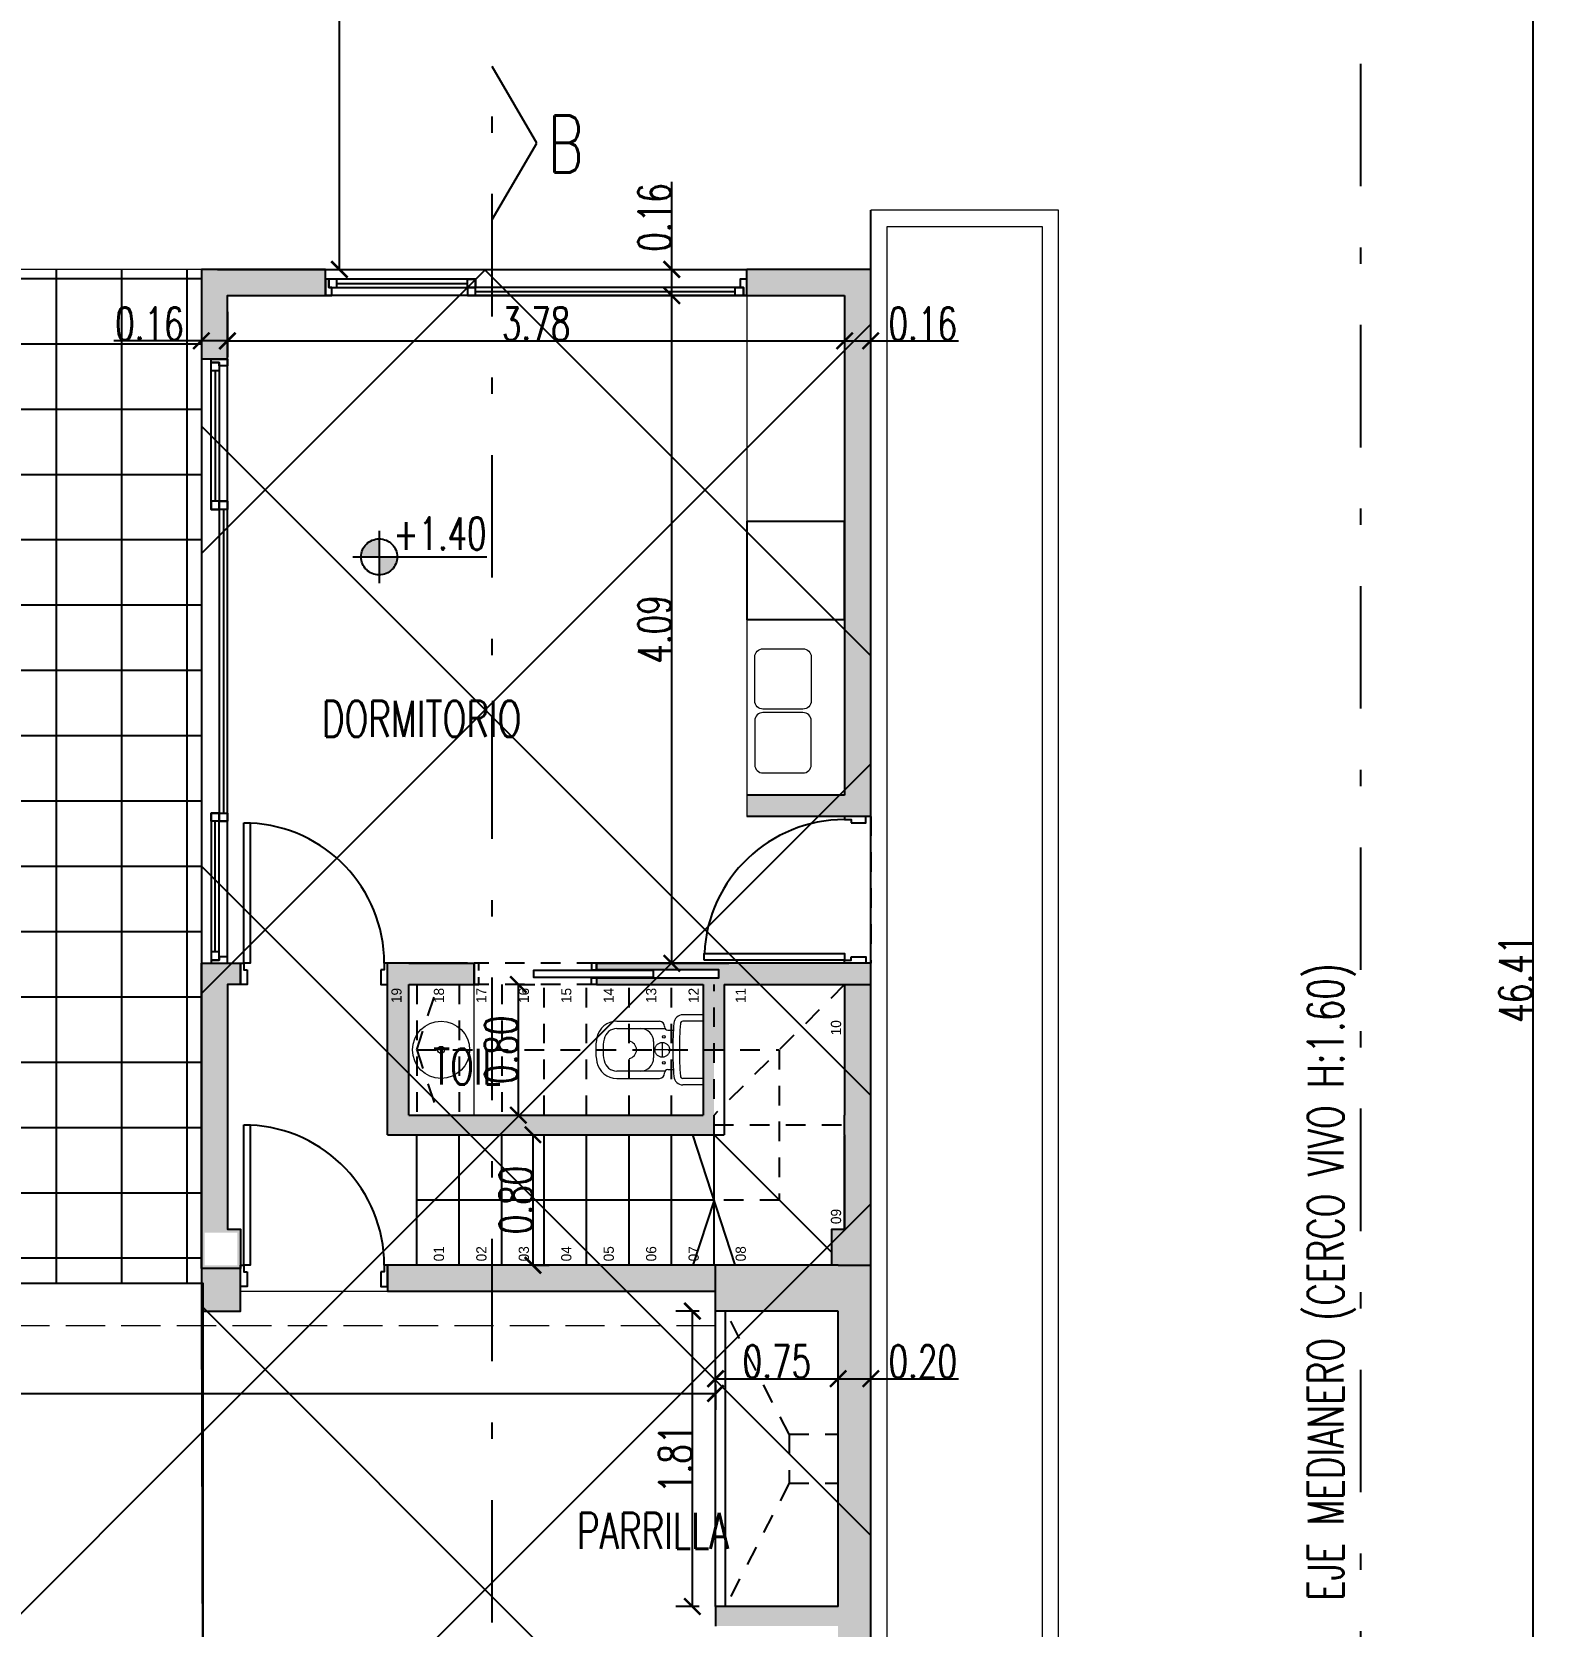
# Model space of a CAD drawing. Header units: millimetres. Extents: x 237 to 802, y 86 to 296.
# Drawn here: x 373.05 to 382.34, y 124.86 to 134.62 of the extents above; entities that cross this region are included whole.
import ezdxf

# ---------------------------------------------------------------- set-up
doc = ezdxf.new("R2010")
doc.units = ezdxf.units.MM
for name, pattern in [('2040-Superposicion Puentes 20-21-22 con cintas TDC-023-024-025$0$DASHDOT2', [0.5, 0.25, -0.125, 0, -0.125]), ('ACAD_ISO02W100', [15, 12, -3]), ('CENTER', [50.8, 31.75, -6.35, 6.35, -6.35]), ('TRAZOS', [19.05, 12.7, -6.35])]:
    doc.linetypes.add(name, pattern=pattern)
doc.layers.get('Defpoints').update_dxf_attribs({"color": 254})
for name, color, linetype in [('0-HATCH', 7, 'Continuous'), ('01-MUROS', 6, 'Continuous'), ('02', 1, 'Continuous'), ('02-CARPINTERÍAS', 9, 'Continuous'), ('03-PROYECCIONES', 9, 'Continuous'), ('04', 2, 'Continuous'), ('MUROS', 6, 'Continuous'), ('texto', 1, 'Continuous')]:
    doc.layers.add(name, color=color, linetype=linetype)
doc.layers.add('05-MOBILIARIO SANITARIOS', color=144, linetype='Continuous', lineweight=13)
doc.layers.add('06-SOLADOS', color=9, linetype='Continuous', lineweight=25)
doc.styles.add('GRAL', font='romans.shx', dxfattribs={"width": 0.7})
doc.dimstyles.new('C-100-2', dxfattribs={"dimscale": 0, "dimtxt": 0.2, "dimasz": 0.1, "dimexe": 0.1, "dimexo": 0.1, "dimgap": 0.005, "dimtad": 1, "dimzin": 0, "dimdsep": 46, "dimtxsty": 'GRAL', "dimblk1": 'ARCHTICK', "dimblk2": 'ARCHTICK', "dimsah": 1, "dimcen": 0, "dimclrd": 9, "dimclre": 9, "dimclrt": 1, "dimazin": 0, "dimtfac": 1, "dimtofl": 0, "dimtmove": 0, "dimatfit": 2, "dimldrblk": 'ARCHTICK', "dimfxl": 0, "dimtolj": 1, "dimtzin": 0, "dimarcsym": 0})

# ---------------------------------------------------------------- blocks, each defined once
blk = doc.blocks.new('_ArchTick')
at = {"color": 0, "linetype": 'ByBlock', "const_width": 0.15}
blk.add_lwpolyline([(-0.5, -0.5), (0.5, 0.5)], dxfattribs=at)
blk = doc.blocks.new('*D21')
at = {"color": 9, "lineweight": -2}
for p, q in [((364.3879, 126.3353), (364.3879, 126.1809)), ((364.3879, 126.2809), (377.2379, 126.2809)), ((377.2379, 126.3353), (377.2379, 126.1809))]:
    blk.add_line(p, q, dxfattribs=at)
at = {"layer": 'Defpoints', "color": 0}
for p in [(364.3879, 126.4353), (377.2379, 126.4353), (377.2379, 126.2809)]:
    blk.add_point(p, dxfattribs=at)
at = {"color": 9, "lineweight": -2, "xscale": 0.1, "yscale": 0.1, "zscale": 0.1, "rotation": 180}
blk.add_blockref('_ArchTick', (364.3879, 126.2809), dxfattribs=at)
at = {"color": 9, "lineweight": -2, "xscale": 0.1, "yscale": 0.1, "zscale": 0.1}
blk.add_blockref('_ArchTick', (377.2379, 126.2809), dxfattribs=at)
at = {"color": 1, "insert": (370.8129, 126.3859), "char_height": 0.2, "attachment_point": 5, "style": 'GRAL'}
blk.add_mtext('\\A1;12.85', dxfattribs=at)
blk = doc.blocks.new('*D22')
at = {"color": 9, "lineweight": -2}
blk.add_line((377.2379, 126.3709), (377.9879, 126.3709), dxfattribs=at)
at = {"layer": 'Defpoints', "color": 0}
for p in [(377.2379, 126.3709), (377.9879, 126.3709), (377.9879, 126.3709)]:
    blk.add_point(p, dxfattribs=at)
at = {"color": 9, "lineweight": -2, "xscale": 0.1, "yscale": 0.1, "zscale": 0.1, "rotation": 180}
blk.add_blockref('_ArchTick', (377.2379, 126.3709), dxfattribs=at)
at = {"color": 9, "lineweight": -2, "xscale": 0.1, "yscale": 0.1, "zscale": 0.1}
blk.add_blockref('_ArchTick', (377.9879, 126.3709), dxfattribs=at)
at = {"color": 1, "insert": (377.6129, 126.4759), "char_height": 0.2, "attachment_point": 5, "style": 'GRAL'}
blk.add_mtext('\\A1;0.75', dxfattribs=at)
blk = doc.blocks.new('*D23')
at = {"color": 9, "lineweight": -2}
for p, q in [((377.9879, 126.3709), (378.1879, 126.3709)), ((378.1879, 126.3709), (378.7245, 126.3709))]:
    blk.add_line(p, q, dxfattribs=at)
at = {"layer": 'Defpoints', "color": 0}
for p in [(377.9879, 126.3709), (378.1879, 126.3709), (378.1879, 126.3709)]:
    blk.add_point(p, dxfattribs=at)
at = {"color": 9, "lineweight": -2, "xscale": 0.1, "yscale": 0.1, "zscale": 0.1, "rotation": 180}
blk.add_blockref('_ArchTick', (377.9879, 126.3709), dxfattribs=at)
at = {"color": 9, "lineweight": -2, "xscale": 0.1, "yscale": 0.1, "zscale": 0.1}
blk.add_blockref('_ArchTick', (378.1879, 126.3709), dxfattribs=at)
at = {"color": 1, "insert": (378.5062, 126.4759), "char_height": 0.2, "attachment_point": 5, "style": 'GRAL'}
blk.add_mtext('\\A1;0.20', dxfattribs=at)
blk = doc.blocks.new('*D27')
at = {"color": 9, "lineweight": -2}
for p, q in [((374.2479, 132.9053), (374.2479, 132.6282)), ((378.0279, 132.9053), (378.0279, 132.6282)), ((374.2479, 132.7282), (378.0279, 132.7282))]:
    blk.add_line(p, q, dxfattribs=at)
at = {"layer": 'Defpoints', "color": 0}
for p in [(374.2479, 133.0053), (378.0279, 133.0053), (378.0279, 132.7282)]:
    blk.add_point(p, dxfattribs=at)
at = {"color": 9, "lineweight": -2, "xscale": 0.1, "yscale": 0.1, "zscale": 0.1, "rotation": 180}
blk.add_blockref('_ArchTick', (374.2479, 132.7282), dxfattribs=at)
at = {"color": 9, "lineweight": -2, "xscale": 0.1, "yscale": 0.1, "zscale": 0.1}
blk.add_blockref('_ArchTick', (378.0279, 132.7282), dxfattribs=at)
at = {"color": 1, "insert": (376.1379, 132.8332), "char_height": 0.2, "attachment_point": 5, "style": 'GRAL'}
blk.add_mtext('\\A1;3.78', dxfattribs=at)
blk = doc.blocks.new('*D28')
at = {"color": 9, "lineweight": -2}
for p, q in [((374.0879, 132.7282), (373.5512, 132.7282)), ((374.2479, 132.7282), (374.0879, 132.7282))]:
    blk.add_line(p, q, dxfattribs=at)
at = {"layer": 'Defpoints', "color": 0}
for p in [(374.0879, 132.7282), (374.0879, 132.7282), (374.2479, 132.7282)]:
    blk.add_point(p, dxfattribs=at)
at = {"color": 9, "lineweight": -2, "xscale": 0.1, "yscale": 0.1, "zscale": 0.1, "rotation": 180}
blk.add_blockref('_ArchTick', (374.0879, 132.7282), dxfattribs=at)
at = {"color": 9, "lineweight": -2, "xscale": 0.1, "yscale": 0.1, "zscale": 0.1}
blk.add_blockref('_ArchTick', (374.2479, 132.7282), dxfattribs=at)
at = {"color": 1, "insert": (373.7695, 132.8332), "char_height": 0.2, "attachment_point": 5, "style": 'GRAL'}
blk.add_mtext('\\A1;0.16', dxfattribs=at)
blk = doc.blocks.new('*D29')
at = {"color": 9, "lineweight": -2}
for p, q in [((378.0279, 132.7282), (378.1879, 132.7282)), ((378.1879, 132.7282), (378.7245, 132.7282))]:
    blk.add_line(p, q, dxfattribs=at)
at = {"layer": 'Defpoints', "color": 0}
for p in [(378.0279, 132.7282), (378.1879, 132.7282), (378.1879, 132.7282)]:
    blk.add_point(p, dxfattribs=at)
at = {"color": 9, "lineweight": -2, "xscale": 0.1, "yscale": 0.1, "zscale": 0.1, "rotation": 180}
blk.add_blockref('_ArchTick', (378.0279, 132.7282), dxfattribs=at)
at = {"color": 9, "lineweight": -2, "xscale": 0.1, "yscale": 0.1, "zscale": 0.1}
blk.add_blockref('_ArchTick', (378.1879, 132.7282), dxfattribs=at)
at = {"color": 1, "insert": (378.5062, 132.8332), "char_height": 0.2, "attachment_point": 5, "style": 'GRAL'}
blk.add_mtext('\\A1;0.16', dxfattribs=at)
blk = doc.blocks.new('*D35')
at = {"color": 9, "lineweight": -2}
for p, q in [((381.2879, 152.0253), (382.3426, 152.0253)), ((382.2426, 152.0253), (382.2426, 105.6153)), ((381.2879, 105.6153), (382.3426, 105.6153))]:
    blk.add_line(p, q, dxfattribs=at)
at = {"layer": 'Defpoints', "color": 0}
for p in [(381.1879, 152.0253), (381.1879, 105.6153), (382.2426, 105.6153)]:
    blk.add_point(p, dxfattribs=at)
at = {"color": 9, "lineweight": -2, "xscale": 0.1, "yscale": 0.1, "zscale": 0.1}
for p, rotation in [((382.2426, 152.0253), 90), ((382.2426, 105.6153), 270)]:
    blk.add_blockref('_ArchTick', p, dxfattribs=dict(at, rotation=rotation))
at = {"color": 1, "insert": (382.1376, 128.8203), "char_height": 0.2, "attachment_point": 5, "rotation": 90, "style": 'GRAL'}
blk.add_mtext('\\A1;46.41', dxfattribs=at)
blk = doc.blocks.new('*D76')
at = {"color": 9, "lineweight": -2}
for p, q in [((376.0279, 128.7853), (376.1297, 128.7853)), ((376.0297, 127.9853), (376.0297, 128.7853)), ((376.0279, 127.9853), (376.1297, 127.9853))]:
    blk.add_line(p, q, dxfattribs=at)
at = {"layer": 'Defpoints', "color": 0}
for p in [(375.9279, 128.7853), (376.0297, 128.7853), (375.9279, 127.9853)]:
    blk.add_point(p, dxfattribs=at)
at = {"color": 9, "lineweight": -2, "xscale": 0.1, "yscale": 0.1, "zscale": 0.1}
for p, rotation in [((376.0297, 128.7853), 90), ((376.0297, 127.9853), 270)]:
    blk.add_blockref('_ArchTick', p, dxfattribs=dict(at, rotation=rotation))
at = {"color": 1, "insert": (375.9247, 128.3853), "char_height": 0.2, "attachment_point": 5, "rotation": 90, "style": 'GRAL'}
blk.add_mtext('\\A1;0.80', dxfattribs=at)
blk = doc.blocks.new('*D77')
at = {"color": 9, "lineweight": -2}
for p, q in [((376.1189, 127.8653), (376.1189, 127.0653)), ((376.1297, 127.8653), (376.2189, 127.8653)), ((376.1297, 127.0653), (376.2189, 127.0653))]:
    blk.add_line(p, q, dxfattribs=at)
at = {"layer": 'Defpoints', "color": 0}
for p in [(376.0297, 127.8653), (376.0297, 127.0653), (376.1189, 127.0653)]:
    blk.add_point(p, dxfattribs=at)
at = {"color": 9, "lineweight": -2, "xscale": 0.1, "yscale": 0.1, "zscale": 0.1}
for p, rotation in [((376.1189, 127.8653), 90), ((376.1189, 127.0653), 270)]:
    blk.add_blockref('_ArchTick', p, dxfattribs=dict(at, rotation=rotation))
at = {"color": 1, "insert": (376.0139, 127.4653), "char_height": 0.2, "attachment_point": 5, "rotation": 90, "style": 'GRAL'}
blk.add_mtext('\\A1;0.80', dxfattribs=at)
blk = doc.blocks.new('*D192')
at = {"color": 9, "lineweight": -2}
for p, q in [((377.1379, 126.7853), (376.995, 126.7853)), ((377.095, 126.7853), (377.095, 124.9753)), ((377.1379, 124.9753), (376.995, 124.9753))]:
    blk.add_line(p, q, dxfattribs=at)
at = {"layer": 'Defpoints', "color": 0}
for p in [(377.2379, 126.7853), (377.095, 124.9753), (377.2379, 124.9753)]:
    blk.add_point(p, dxfattribs=at)
at = {"color": 9, "lineweight": -2, "xscale": 0.1, "yscale": 0.1, "zscale": 0.1}
for p, rotation in [((377.095, 126.7853), 90), ((377.095, 124.9753), 270)]:
    blk.add_blockref('_ArchTick', p, dxfattribs=dict(at, rotation=rotation))
at = {"color": 1, "insert": (376.99, 125.8803), "char_height": 0.2, "attachment_point": 5, "rotation": 90, "style": 'GRAL'}
blk.add_mtext('\\A1;1.81', dxfattribs=at)
blk = doc.blocks.new('*D193')
at = {"color": 9, "lineweight": -2}
for p, q in [((376.9244, 133.0053), (376.8692, 133.0053)), ((376.9692, 128.9153), (376.9692, 133.0053)), ((376.9244, 128.9153), (376.8692, 128.9153))]:
    blk.add_line(p, q, dxfattribs=at)
at = {"layer": 'Defpoints', "color": 0}
for p in [(376.9692, 133.0053), (377.0244, 133.0053), (377.0244, 128.9153)]:
    blk.add_point(p, dxfattribs=at)
at = {"color": 9, "lineweight": -2, "xscale": 0.1, "yscale": 0.1, "zscale": 0.1}
for p, rotation in [((376.9692, 133.0053), 90), ((376.9692, 128.9153), 270)]:
    blk.add_blockref('_ArchTick', p, dxfattribs=dict(at, rotation=rotation))
at = {"color": 1, "insert": (376.8642, 130.9603), "char_height": 0.2, "attachment_point": 5, "rotation": 90, "style": 'GRAL'}
blk.add_mtext('\\A1;4.09', dxfattribs=at)
blk = doc.blocks.new('*D194')
at = {"color": 9, "lineweight": -2}
for p, q in [((376.9692, 133.1653), (376.9692, 133.702)), ((376.9692, 133.0053), (376.9692, 133.1653))]:
    blk.add_line(p, q, dxfattribs=at)
at = {"layer": 'Defpoints', "color": 0}
for p in [(376.9692, 133.1653), (376.9692, 133.1653), (376.9692, 133.0053)]:
    blk.add_point(p, dxfattribs=at)
at = {"color": 9, "lineweight": -2, "xscale": 0.1, "yscale": 0.1, "zscale": 0.1}
for p, rotation in [((376.9692, 133.1653), 90), ((376.9692, 133.0053), 270)]:
    blk.add_blockref('_ArchTick', p, dxfattribs=dict(at, rotation=rotation))
at = {"color": 1, "insert": (376.8642, 133.4836), "char_height": 0.2, "attachment_point": 5, "rotation": 90, "style": 'GRAL'}
blk.add_mtext('\\A1;0.16', dxfattribs=at)
blk = doc.blocks.new('*D207')
at = {"color": 9, "lineweight": -2}
for p, q in [((374.1879, 152.0253), (375.0337, 152.0253)), ((374.9337, 133.1653), (374.9337, 152.0253)), ((374.1879, 133.1653), (375.0337, 133.1653))]:
    blk.add_line(p, q, dxfattribs=at)
at = {"layer": 'Defpoints', "color": 0}
for p in [(374.0879, 152.0253), (374.9337, 152.0253), (374.0879, 133.1653)]:
    blk.add_point(p, dxfattribs=at)
at = {"color": 9, "lineweight": -2, "xscale": 0.1, "yscale": 0.1, "zscale": 0.1}
for p, rotation in [((374.9337, 152.0253), 90), ((374.9337, 133.1653), 270)]:
    blk.add_blockref('_ArchTick', p, dxfattribs=dict(at, rotation=rotation))
at = {"color": 1, "insert": (374.8287, 142.5953), "char_height": 0.2, "attachment_point": 5, "rotation": 90, "style": 'GRAL'}
blk.add_mtext('\\A1;18.86', dxfattribs=at)

msp = doc.modelspace()

# ---------------------------------------------------------------- hatches: boundary and pattern name
h = msp.add_hatch(color=9)
h.dxf.hatch_style = 1
h.paths.add_polyline_path([(374.8479, 133.1053), (374.8479, 133.1653), (374.0879, 133.1653), (374.0879, 132.6153), (374.2479, 132.6153), (374.2479, 133.0053), (374.8479, 133.0053)])
h.paths.add_polyline_path([(378.1879, 133.1653), (377.4279, 133.1653), (377.4279, 133.0053), (378.0279, 133.0053), (378.0279, 129.9453), (377.4279, 129.9453), (377.4279, 129.8153), (378.1879, 129.8153)])
h.paths.add_polyline_path([(374.2479, 128.7853), (374.3279, 128.7853), (374.3279, 128.9153), (374.0879, 128.9153), (374.0879, 127.0453), (374.3279, 127.0453), (374.3279, 127.2874), (374.2479, 127.2874)])
h.paths.add_polyline_path([(374.3079, 127.2653), (374.3079, 127.0653), (374.1079, 127.0653), (374.1079, 127.2653)], flags=16)
h = msp.add_hatch()
h.set_pattern_fill('ANSI37', color=9, scale=0.6)
h.set_pattern_definition([(45, (2e-12, -2.89), (-1.347038, 1.347038), []), (135, (2e-12, -2.89), (-1.347038, -1.347038), [])])
h.paths.add_polyline_path([(374.0879, 133.1653), (378.1879, 133.1653), (378.1879, 123.9553), (374.0879, 123.9553)])
h = msp.add_hatch(color=9)
h.dxf.hatch_style = 1
h.paths.add_polyline_path([(378.1879, 128.9153), (376.5079, 128.9153), (376.5079, 128.8753), (377.2579, 128.8753), (377.2579, 128.8253), (376.5079, 128.8253), (376.5079, 128.7853), (377.1611, 128.7853), (377.1611, 128.3853), (377.2911, 128.3853), (377.2911, 128.7853), (378.0279, 128.7853), (378.1879, 128.7853)])
h.paths.add_polyline_path([(375.7579, 128.9153), (375.3579, 128.9153), (375.2279, 128.9153), (375.2279, 128.7853), (375.2279, 127.8653), (377.2279, 127.8653), (377.2279, 128.3853), (377.1611, 128.3853), (377.1611, 128.1703), (377.1611, 127.9853), (375.3579, 127.9853), (375.3579, 128.7853), (375.7579, 128.7853)])
h.paths.add_polyline_path([(378.1879, 128.7853), (378.0279, 128.7853), (378.0279, 127.9853), (378.0279, 127.8653), (378.0279, 127.2853), (377.9479, 127.2853), (377.9479, 127.0653), (377.9879, 127.0653), (378.1879, 127.0653)])
h.paths.add_polyline_path([(375.3299, 128.656), (375.3299, 128.7706), (375.2362, 128.7706), (375.2362, 128.656)], flags=24)
h = msp.add_hatch(color=9)
h.dxf.hatch_style = 1
h.paths.add_polyline_path([(374.3279, 127.0453), (374.0879, 127.0453), (374.0879, 126.7853), (374.3279, 126.7853)])
h.paths.add_polyline_path([(377.2379, 127.0653), (375.2279, 127.0653), (375.2279, 126.9353), (375.2279, 126.9053), (377.2379, 126.9053)])
h = msp.add_hatch(color=9)
h.dxf.hatch_style = 1
h.paths.add_polyline_path([(378.1879, 127.0653), (377.9879, 127.0653), (377.2379, 127.0653), (377.2379, 126.7853), (377.9879, 126.7853), (377.9879, 124.9753), (377.2379, 124.9753), (377.2379, 124.8553), (377.9879, 124.8553), (377.9879, 123.9553), (378.1879, 123.9553)])
h = msp.add_hatch()
h.set_pattern_fill('ANSI31', color=9, scale=0.6)
h.set_pattern_definition([(45, (2e-12, -2.89), (-1.347038, 1.347038), [])])
h.paths.add_polyline_path([(364.1879, 126.9553), (374.0979, 126.9553), (374.0979, 123.9553), (364.1879, 123.9553)])
at = {"layer": '04', "linetype": 'CENTER'}
h = msp.add_hatch(dxfattribs=at)
h.set_pattern_fill('ANSI36', color=1, scale=0.000448, style=0)
h.set_pattern_definition([(45, (-308.522266, -334.4754277), (0.0007543415142, 0.0027659188853), [0.003556, -0.0007112, 0, -0.0007112])])
h.paths.add_polyline_path([(375.0665, 131.4048), (375.1768, 131.4048), (375.1768, 131.5152, 0.414214)])
h.paths.add_polyline_path([(375.2872, 131.4048), (375.1768, 131.4048), (375.1768, 131.2945, 0.414214)])
at = {"layer": '06-SOLADOS'}
h = msp.add_hatch(dxfattribs=at)
h.set_pattern_fill('_USER', color=256, scale=0.4, angle=180, double=1, pattern_type=0)
h.set_pattern_definition([(180, (2e-12, -2.89), (-5e-17, -0.4), []), (270, (2e-12, -2.89), (0.4, -7e-17), [])])
h.paths.add_polyline_path([(374.0879, 128.9153), (374.0879, 132.6153), (374.0879, 133.1653), (371.0315, 133.1653), (371.0315, 130.9053), (364.1879, 130.9053), (364.1879, 126.9553), (364.4279, 126.9553), (370.9279, 126.9553), (371.1679, 126.9553), (374.0879, 126.9553), (374.0879, 127.0453)])
h.paths.add_polyline_path([(370.2789, 128.8847, -1), (370.4996, 128.8847, -1)], flags=16)
h.paths.add_polyline_path([(373.5062, 132.6832), (374.0329, 132.6832), (374.0329, 132.9832), (373.5062, 132.9832)], flags=24)
h.paths.add_polyline_path([(370.4536, 128.8789), (371.14, 128.8789), (371.14, 129.1759), (370.4536, 129.1759)], flags=24)
h.paths.add_polyline_path([(368.8425, 128.896), (369.9132, 128.896), (369.9132, 129.226), (368.8425, 129.226)], flags=24)

# ---------------------------------------------------------------- linework, layer by layer
at = {"color": 7, "linetype": '2040-Superposicion Puentes 20-21-22 con cintas TDC-023-024-025$0$DASHDOT2', "ltscale": 3}
for p, q in [((381.1879, 152.0253), (381.1879, 105.6153)), ((375.8685, 110.4776), (375.8685, 134.4091))]:
    msp.add_line(p, q, dxfattribs=at)
at = {"color": 9}
for p, q in [((378.1879, 133.1653), (378.1879, 133.5281)), ((378.0279, 128.7853), (378.1879, 128.7853)), ((374.0879, 126.7853), (374.0979, 123.9553))]:
    msp.add_line(p, q, dxfattribs=at)
at = {"color": 1, "lineweight": 0}
for p, q in [((376.6331, 128.5603), (376.8231, 128.5603)), ((376.6331, 128.5153), (376.9251, 128.5153)), ((376.8231, 128.5603), (376.8931, 128.5603)), ((376.9251, 128.5283), (376.9251, 128.5253)), ((377.1611, 128.6003), (377.0373, 128.6003)), ((377.1611, 128.5601), (377.0373, 128.5601)), ((377.1611, 128.3853), (377.1611, 128.6003)), ((376.8581, 128.4353), (376.8581, 128.3353)), ((376.9111, 128.4303), (376.9111, 128.3403)), ((376.9561, 128.3853), (376.8661, 128.3853)), ((377.1611, 128.3853), (377.1611, 128.1703)), ((376.9251, 128.2553), (376.6331, 128.2553)), ((376.9251, 128.2423), (376.9251, 128.2453)), ((376.6331, 128.2103), (376.8231, 128.2103)), ((376.8231, 128.2103), (376.8931, 128.2103)), ((377.1611, 128.2105), (377.0373, 128.2105)), ((377.1611, 128.1703), (377.0373, 128.1703))]:
    msp.add_line(p, q, dxfattribs=at)
at = {"color": 1, "linetype": 'Continuous', "lineweight": 0}
for p, q in [((376.9451, 128.5053), (376.9789, 128.5053)), ((376.9451, 128.2653), (376.9789, 128.2653))]:
    msp.add_line(p, q, dxfattribs=at)
at = {"color": 9}
msp.add_lwpolyline([(364.1879, 123.9553), (364.1879, 126.9553), (374.0879, 126.9553), (374.0979, 123.9553)], dxfattribs=at)
msp.add_lwpolyline([(364.1879, 126.9553), (374.0979, 126.9553), (374.0979, 123.9553), (364.1879, 123.9553)], close=True, dxfattribs=at)
at = {"color": 1, "linetype": 'TRAZOS', "lineweight": 0}
msp.add_circle((376.9111, 128.3853), 0.045, dxfattribs=at)
at = {"color": 1, "lineweight": 0}
for centre in [(376.9211, 128.4653), (376.9211, 128.3053)]:
    msp.add_circle(centre, 0.0085, dxfattribs=at)
for centre, radius, start, end in [((376.6331, 128.4353), 0.125, 90, 168.55585), ((376.6331, 128.4353), 0.08, 90, 168.55585), ((376.7781, 128.4353), 0.08, 0, 90), ((376.8931, 128.5283), 0.032, 0, 90), ((376.9451, 128.5253), 0.02, 180, 270), ((379.0653, 128.3964), 2.0893, 175.82354, 180.30337), ((377.0373, 128.5445), 0.0558, 90, 175.82354), ((379.0653, 128.3964), 2.0491, 175.82354, 180.30337), ((377.0373, 128.5445), 0.0156, 90, 175.82354), ((376.8801, 128.3853), 0.377, 168.55585, 191.44415), ((376.8801, 128.3853), 0.332, 168.55585, 191.44415), ((376.6981, 128.3649), 0.075, 82.39422, 82.744), ((376.6964, 128.3827), 0.0578, 2.61926, 78.39406), ((376.6331, 128.3353), 0.08, 191.44415, 270), ((376.6981, 128.4057), 0.075, 277.256, 277.60578), ((376.6964, 128.3879), 0.0578, 281.60594, 357.38074), ((376.7781, 128.3353), 0.08, 270, 0), ((379.0653, 128.3742), 2.0893, 179.69663, 184.17646), ((379.0653, 128.3742), 2.0491, 179.69663, 184.17646), ((376.6331, 128.3353), 0.125, 191.44415, 270), ((376.8931, 128.2423), 0.032, 270, 0), ((376.9451, 128.2453), 0.02, 90, 180), ((377.0373, 128.2262), 0.0558, 184.17646, 270), ((377.0373, 128.2262), 0.0156, 184.17646, 270)]:
    msp.add_arc(centre, radius, start, end, dxfattribs=at)
at = {"layer": '0-HATCH'}
msp.add_lwpolyline([(378.0279, 127.2853), (377.9479, 127.2853), (377.9479, 127.0653)], dxfattribs=at)
at = {"layer": '01-MUROS'}
for p, q in [((374.8479, 133.0053), (374.8479, 133.1653)), ((378.1879, 133.1653), (377.4279, 133.1653)), ((377.4279, 133.0053), (377.4279, 133.1653)), ((377.4279, 133.0053), (378.0279, 133.0053)), ((378.0279, 133.0053), (378.0279, 129.9453)), ((374.2479, 132.6153), (374.0879, 132.6153)), ((378.0279, 129.9453), (377.4279, 129.9453)), ((378.1879, 129.8153), (377.4279, 129.8153)), ((375.7579, 128.7853), (375.7579, 128.9153)), ((378.1879, 128.9153), (376.4679, 128.9153)), ((376.5079, 128.9153), (376.5079, 128.8753)), ((375.2279, 127.8653), (375.2279, 128.7853)), ((375.3579, 128.7853), (375.7579, 128.7853)), ((375.3579, 127.9853), (375.3579, 128.7853)), ((376.5079, 128.7853), (377.1611, 128.7853)), ((377.1611, 128.7853), (377.1611, 127.9853)), ((377.2911, 128.7853), (378.0279, 128.7853)), ((377.2911, 128.7853), (377.2911, 127.8653)), ((378.0279, 128.7853), (378.0279, 127.9853)), ((375.3579, 127.9853), (377.1611, 127.9853)), ((375.2279, 127.8653), (377.2911, 127.8653)), ((378.0279, 127.8653), (378.0279, 127.2853)), ((378.0279, 127.2853), (378.0279, 127.8603)), ((377.9879, 127.0653), (375.2279, 127.0653)), ((377.2379, 126.7853), (377.2379, 127.0653)), ((377.9879, 127.0653), (378.1879, 127.0653)), ((377.2379, 126.9053), (375.2279, 126.9053)), ((377.9879, 124.9753), (377.9879, 126.7853)), ((377.9879, 124.9753), (377.2379, 124.9753)), ((377.2379, 124.9753), (377.2379, 124.8553))]:
    msp.add_line(p, q, dxfattribs=at)
for points in [[(374.8479, 133.1653), (374.0879, 133.1653), (374.0879, 132.6153)], [(378.1879, 129.8153), (378.1879, 133.1653)], [(374.2479, 132.6153), (374.2479, 133.0053), (374.8479, 133.0053)], [(378.1879, 122.3583), (378.1879, 132.0481)], [(374.0879, 128.9153), (374.0879, 127.0453), (374.0879, 128.9153), (374.3279, 128.9153), (374.3279, 128.7853), (374.2479, 128.7853), (374.2479, 127.2874), (374.3279, 127.2874), (374.3279, 127.0453), (374.0879, 127.0453)], [(375.7179, 128.9153), (375.2279, 128.9153)], [(375.2279, 128.7853), (375.2279, 128.7853), (375.2279, 128.9153)], [(375.3579, 128.9153), (375.7579, 128.9153)], [(376.5079, 128.9153), (377.3179, 128.9153)], [(376.5079, 128.8253), (377.2579, 128.8253), (377.2579, 128.8753), (376.5079, 128.8753)], [(376.5079, 128.8253), (376.5079, 128.7853)], [(375.2279, 127.0653), (375.2279, 126.9053)], [(374.0879, 127.0453), (374.0879, 126.7853), (374.3279, 126.7853), (374.3279, 127.0453), (374.0879, 127.0453)], [(377.9879, 126.7853), (377.2379, 126.7853)]]:
    msp.add_lwpolyline(points, dxfattribs=at)
msp.add_lwpolyline([(378.0279, 131.0214), (378.0279, 131.6214), (377.4279, 131.6214), (377.4279, 131.0214)], close=True, dxfattribs=at)
at = {"layer": '02-CARPINTERÍAS'}
for p, q in [((374.8479, 133.1653), (377.4279, 133.1653)), ((377.4279, 133.0053), (374.8479, 133.0053)), ((374.9179, 133.0803), (375.7179, 133.0803)), ((375.7679, 133.0303), (377.3579, 133.0303)), ((374.0879, 132.6153), (374.0879, 128.9153)), ((374.2479, 128.9153), (374.2479, 132.6153)), ((374.1729, 132.5453), (374.1729, 131.7453)), ((374.2229, 131.6953), (374.2229, 129.8353)), ((374.1729, 128.9853), (374.1729, 129.7853)), ((377.2379, 124.9753), (377.2379, 126.7853)), ((377.2979, 124.9753), (377.2979, 126.7853))]:
    msp.add_line(p, q, dxfattribs=at)
for points in [[(374.8879, 133.0553), (374.8679, 133.0553), (374.8679, 133.1053), (374.8479, 133.1053), (374.8479, 133.0053), (374.8879, 133.0053)], [(374.8679, 133.1053), (374.8679, 133.0553), (375.7679, 133.0553), (375.7679, 133.1053)], [(374.8679, 133.0553), (374.9179, 133.0553), (374.9179, 133.1053), (374.8679, 133.1053)], [(375.7679, 133.0553), (375.7179, 133.0553), (375.7179, 133.1053), (375.7679, 133.1053)], [(377.3879, 133.0553), (377.4079, 133.0553), (377.4079, 133.0053), (377.4279, 133.0053), (377.4279, 133.1053), (377.3879, 133.1053)], [(375.7179, 133.0553), (375.7179, 133.0053), (377.4079, 133.0053), (377.4079, 133.0553)], [(375.7179, 133.0053), (375.7679, 133.0053), (375.7679, 133.0553), (375.7179, 133.0553)], [(377.4079, 133.0053), (377.3579, 133.0053), (377.3579, 133.0553), (377.4079, 133.0553)], [(374.1979, 132.5753), (374.1979, 132.5953), (374.1479, 132.5953), (374.1479, 132.6153), (374.2479, 132.6153), (374.2479, 132.5753)], [(374.1479, 132.5953), (374.1979, 132.5953), (374.1979, 131.6953), (374.1479, 131.6953)], [(374.1979, 132.5953), (374.1979, 132.5453), (374.1479, 132.5453), (374.1479, 132.5953)], [(374.1979, 131.6953), (374.1979, 131.7453), (374.1479, 131.7453), (374.1479, 131.6953)], [(374.1979, 131.7453), (374.1979, 129.7853), (374.2479, 129.7853), (374.2479, 131.7453)], [(374.2479, 131.7453), (374.2479, 131.6953), (374.1979, 131.6953), (374.1979, 131.7453)], [(374.1479, 128.9353), (374.1979, 128.9353), (374.1979, 129.8353), (374.1479, 129.8353)], [(374.1979, 129.8353), (374.1979, 129.7853), (374.1479, 129.7853), (374.1479, 129.8353)], [(374.2479, 129.8353), (374.2479, 129.7853), (374.1979, 129.7853), (374.1979, 129.8353)], [(378.0679, 129.7753), (378.1579, 129.7753), (378.1579, 129.8153), (378.0279, 129.8153), (378.0279, 129.7953), (378.0679, 129.7953)], [(374.3479, 129.7753), (374.3879, 129.7753), (374.3879, 128.9153), (374.3479, 128.9153)], [(374.1979, 128.9353), (374.1979, 128.9853), (374.1479, 128.9853), (374.1479, 128.9353)], [(374.1979, 128.9553), (374.1979, 128.9353), (374.1479, 128.9353), (374.1479, 128.9153), (374.2479, 128.9153), (374.2479, 128.9553)], [(374.3679, 128.8753), (374.3679, 128.7853), (374.3279, 128.7853), (374.3279, 128.9153), (374.3479, 128.9153), (374.3479, 128.8753)], [(375.1879, 128.8753), (375.1879, 128.7853), (375.2279, 128.7853), (375.2279, 128.9153), (375.2079, 128.9153), (375.2079, 128.8753)], [(376.5079, 128.9153), (376.4779, 128.9153), (376.4779, 128.8753), (376.5079, 128.8753)], [(377.1679, 128.9353), (377.1679, 128.9753), (378.0279, 128.9753), (378.0279, 128.9353)], [(378.0679, 128.9553), (378.1579, 128.9553), (378.1579, 128.9153), (378.0279, 128.9153), (378.0279, 128.9353), (378.0679, 128.9353)], [(376.8579, 128.8303), (376.8579, 128.8703), (376.1232, 128.8703), (376.1232, 128.8303)], [(376.5079, 128.7853), (376.4779, 128.7853), (376.4779, 128.8253), (376.5079, 128.8253)], [(374.3479, 127.9253), (374.3879, 127.9253), (374.3879, 127.0653), (374.3479, 127.0653)], [(374.3679, 127.0253), (374.3679, 126.9353), (374.3279, 126.9353), (374.3279, 127.0653), (374.3479, 127.0653), (374.3479, 127.0253)], [(375.1879, 127.0253), (375.1879, 126.9353), (375.2279, 126.9353), (375.2279, 127.0653), (375.2079, 127.0653), (375.2079, 127.0253)]]:
    msp.add_lwpolyline(points, close=True, dxfattribs=at)
msp.add_lwpolyline([(375.7879, 128.8703), (375.7879, 128.9153), (375.7579, 128.9153), (375.7579, 128.7853), (375.7879, 128.7853), (375.7879, 128.8303)], dxfattribs=at)
for centre, start, end in [((378.0279, 128.9353), 90, 177.33412), ((374.3479, 128.9153), 360, 87.33412), ((374.3479, 127.0653), 360, 87.33412)]:
    msp.add_arc(centre, 0.86, start, end, dxfattribs=at)
at = {"layer": '03-PROYECCIONES', "linetype": 'ACAD_ISO02W100', "ltscale": 0.01}
for p, q in [((378.1879, 129.8153), (378.1879, 128.9153)), ((376.5079, 128.9153), (375.7579, 128.9153)), ((375.4079, 128.7853), (375.4079, 127.9853)), ((375.6679, 128.7853), (375.6679, 127.9853)), ((376.5079, 128.7853), (375.7579, 128.7853)), ((375.9279, 128.7853), (375.9279, 127.9853)), ((376.1879, 127.9853), (376.1879, 128.7853)), ((376.4479, 127.9853), (376.4479, 128.7853)), ((376.7079, 127.9853), (376.7079, 128.7853)), ((376.9679, 127.9853), (376.9679, 128.7853)), ((377.2279, 127.8653), (377.2279, 128.7853)), ((378.0279, 128.7853), (377.2279, 127.9853)), ((377.2279, 127.9253), (378.0279, 127.9253)), ((371.1679, 126.9553), (374.0879, 126.9553)), ((377.6879, 126.0303), (377.2979, 126.7853)), ((377.6879, 126.0303), (377.9879, 126.0303)), ((377.6879, 125.7303), (377.2979, 124.9753))]:
    msp.add_line(p, q, dxfattribs=at)
at = {"layer": '03-PROYECCIONES', "color": 9, "linetype": 'ACAD_ISO02W100', "lineweight": 9, "ltscale": 0.02}
msp.add_line((377.2379, 126.6953), (364.4279, 126.6953), dxfattribs=at)
at = {"layer": '03-PROYECCIONES', "linetype": 'ACAD_ISO02W100', "ltscale": 0.01}
for points in [[(375.4079, 128.3853), (375.5379, 128.7853)], [(375.4079, 128.3853), (377.6279, 128.3853), (377.6279, 127.4653), (377.2279, 127.4653)], [(375.4079, 128.3853), (375.5379, 127.9853)], [(377.6879, 126.0303), (377.6879, 125.7303), (377.9879, 125.7303)]]:
    msp.add_lwpolyline(points, dxfattribs=at)
at = {"layer": '03-PROYECCIONES'}
for points in [[(377.3568, 127.0686), (377.0979, 127.8653)], [(377.2279, 127.4653), (375.4079, 127.4653)], [(377.2279, 127.4653), (377.0979, 127.0653)]]:
    msp.add_lwpolyline(points, dxfattribs=at)
at = {"layer": '04', "color": 1, "linetype": 'CENTER'}
for p, q in [((375.1768, 131.5652), (375.1768, 131.2445)), ((375.0165, 131.4048), (375.837, 131.4048))]:
    msp.add_line(p, q, dxfattribs=at)
msp.add_circle((375.1768, 131.4048), 0.1104, dxfattribs=at)
at = {"layer": '05-MOBILIARIO SANITARIOS', "color": 1}
for p, q in [((377.4279, 133.0053), (377.4279, 129.8153)), ((375.7579, 127.9853), (375.7579, 128.7853))]:
    msp.add_line(p, q, dxfattribs=at)
for points in [[(377.7729, 130.4722), (377.5279, 130.4722, -0.414214), (377.4779, 130.5222), (377.4779, 130.7922, -0.414214), (377.5279, 130.8422), (377.7729, 130.8422, -0.414214), (377.8229, 130.7922), (377.8229, 130.5222, -0.414214)], [(377.7729, 130.4511), (377.5279, 130.4511, 0.414214), (377.4779, 130.4011), (377.4779, 130.1311, 0.414214), (377.5279, 130.0811), (377.7729, 130.0811, 0.414214), (377.8229, 130.1311), (377.8229, 130.4011, 0.414214)]]:
    msp.add_lwpolyline(points, format="xyb", close=True, dxfattribs=at)
msp.add_circle((375.5559, 128.3853), 0.175, dxfattribs=at)
at = {"layer": '05-MOBILIARIO SANITARIOS'}
msp.add_circle((375.5559, 128.3853), 0.0212, dxfattribs=at)
at = {"layer": '06-SOLADOS', "lineweight": 9}
for p, q in [((379.3379, 133.5281), (378.1879, 133.5281)), ((374.0879, 133.1653), (371.0315, 133.1653))]:
    msp.add_line(p, q, dxfattribs=at)
at = {"layer": '06-SOLADOS'}
for p, q in [((378.0279, 127.8653), (378.0279, 127.9853)), ((375.4079, 127.0653), (375.4079, 127.8653)), ((375.6679, 127.0653), (375.6679, 127.8653)), ((375.9279, 127.0653), (375.9279, 127.8653)), ((376.1879, 127.0653), (376.1879, 127.8653)), ((376.4479, 127.0653), (376.4479, 127.8653)), ((376.7079, 127.0653), (376.7079, 127.8653)), ((376.9679, 127.0653), (376.9679, 127.8653)), ((377.9479, 127.1453), (377.2279, 127.8653)), ((377.2279, 127.0653), (377.2279, 127.8653))]:
    msp.add_line(p, q, dxfattribs=at)
at = {"layer": '06-SOLADOS', "lineweight": 5}
msp.add_line((375.2279, 126.9053), (374.3279, 126.9053), dxfattribs=at)
at = {"layer": '06-SOLADOS', "lineweight": 9}
msp.add_lwpolyline([(378.1879, 112.6153), (379.3379, 112.6153), (379.3379, 133.5281)], dxfattribs=at)
msp.add_lwpolyline([(379.2379, 112.7153), (378.2879, 112.7153), (378.2879, 133.4281), (379.2379, 133.4281)], close=True, dxfattribs=at)
at = {"layer": 'MUROS', "color": 1}
for p, q in [((376.1418, 133.9389), (375.8685, 134.4091)), ((375.8685, 133.4714), (376.1418, 133.9389))]:
    msp.add_line(p, q, dxfattribs=at)

# ---------------------------------------------------------------- texts
at = {"layer": '02', "color": 7, "style": 'GRAL', "width": 0.7}
msp.add_text('B', height=0.35, dxfattribs=at).set_placement((376.2088, 133.7583))
at = {"layer": '02', "style": 'GRAL', "width": 0.7}
for s, p in [('DORMITORIO', (374.8267, 130.3024)), ('TOIL', (375.5064, 128.1719)), ('PARRILLA', (376.3887, 125.3292))]:
    msp.add_text(s, height=0.22, dxfattribs=at).set_placement(p)
msp.add_text('EJE MEDIANERO (CERCO VIVO H:1.60)', height=0.22, rotation=90, dxfattribs=at).set_placement((381.0839, 125.0096))
at = {"layer": '03-PROYECCIONES', "char_height": 0.0625, "rotation": 90}
for s, insert, attachment_point in [('19', (375.2518, 128.6716), 1), ('18', (375.5118, 128.6716), 1), ('17', (375.7718, 128.6716), 1), ('16', (376.0318, 128.6716), 1), ('15', (376.2918, 128.6716), 1), ('14', (376.5518, 128.6716), 1), ('13', (376.8118, 128.6716), 1), ('12', (377.0718, 128.6716), 1), ('11', (377.3602, 128.6716), 1), ('10', (377.9437, 128.5668), 3), ('09', (377.9437, 127.3178), 1), ('01', (375.5118, 127.0895), 1), ('02', (375.7718, 127.0895), 1), ('03', (376.0318, 127.0895), 1), ('04', (376.2918, 127.0895), 1), ('05', (376.5518, 127.0895), 1), ('06', (376.8118, 127.0895), 1), ('07', (377.0718, 127.0895), 1), ('08', (377.3602, 127.0895), 1)]:
    msp.add_mtext_dynamic_manual_height_columns(s, width=1.470858, gutter_width=12.5, heights=[0], dxfattribs=dict(at, insert=insert, attachment_point=attachment_point))
at = {"layer": 'texto', "style": 'GRAL', "width": 0.7}
msp.add_text('+1.40', height=0.198, dxfattribs=at).set_placement((375.2643, 131.4485))

# ---------------------------------------------------------------- dimensions: what is measured, and where the dimension line sits
at = {"color": 9}
for base, p1, p2, picture, middle in [((374.9337, 152.0253), (374.0879, 133.1653), (374.0879, 152.0253), '*D207', (374.8287, 142.5953)), ((382.2426, 105.6153), (381.1879, 152.0253), (381.1879, 105.6153), '*D35', (382.1376, 128.8203)), ((376.9692, 133.1653), (376.9692, 133.0053), (376.9692, 133.1653), '*D194', (376.8642, 133.4836)), ((376.9692, 133.0053), (377.0244, 128.9153), (377.0244, 133.0053), '*D193', (376.8642, 130.9603)), ((376.0297, 128.7853), (375.9279, 127.9853), (375.9279, 128.7853), '*D76', (375.9247, 128.3853)), ((376.1189, 127.0653), (376.0297, 127.8653), (376.0297, 127.0653), '*D77', (376.0139, 127.4653)), ((377.095, 124.9753), (377.2379, 126.7853), (377.2379, 124.9753), '*D192', (376.99, 125.8803))]:
    dim = msp.add_linear_dim(base=base, p1=p1, p2=p2, angle=90, dimstyle='C-100-2', override={"dimscale": 1}, dxfattribs=at)
    dim.commit()
    dim.dimension.update_dxf_attribs({"geometry": picture, "text_midpoint": middle})
for base, p1, p2, picture, middle in [((378.0279, 132.7282), (374.2479, 133.0053), (378.0279, 133.0053), '*D27', (376.1379, 132.8332)), ((374.0879, 132.7282), (374.2479, 132.7282), (374.0879, 132.7282), '*D28', (373.7695, 132.8332)), ((378.1879, 132.7282), (378.0279, 132.7282), (378.1879, 132.7282), '*D29', (378.5062, 132.8332)), ((377.9879, 126.3709), (377.2379, 126.3709), (377.9879, 126.3709), '*D22', (377.6129, 126.4759)), ((378.1879, 126.3709), (377.9879, 126.3709), (378.1879, 126.3709), '*D23', (378.5062, 126.4759)), ((377.2379, 126.2809), (364.3879, 126.4353), (377.2379, 126.4353), '*D21', (370.8129, 126.3859))]:
    dim = msp.add_linear_dim(base=base, p1=p1, p2=p2, dimstyle='C-100-2', override={"dimscale": 1}, dxfattribs=at)
    dim.commit()
    dim.dimension.update_dxf_attribs({"geometry": picture, "text_midpoint": middle})

doc.saveas('drawing.dxf')
